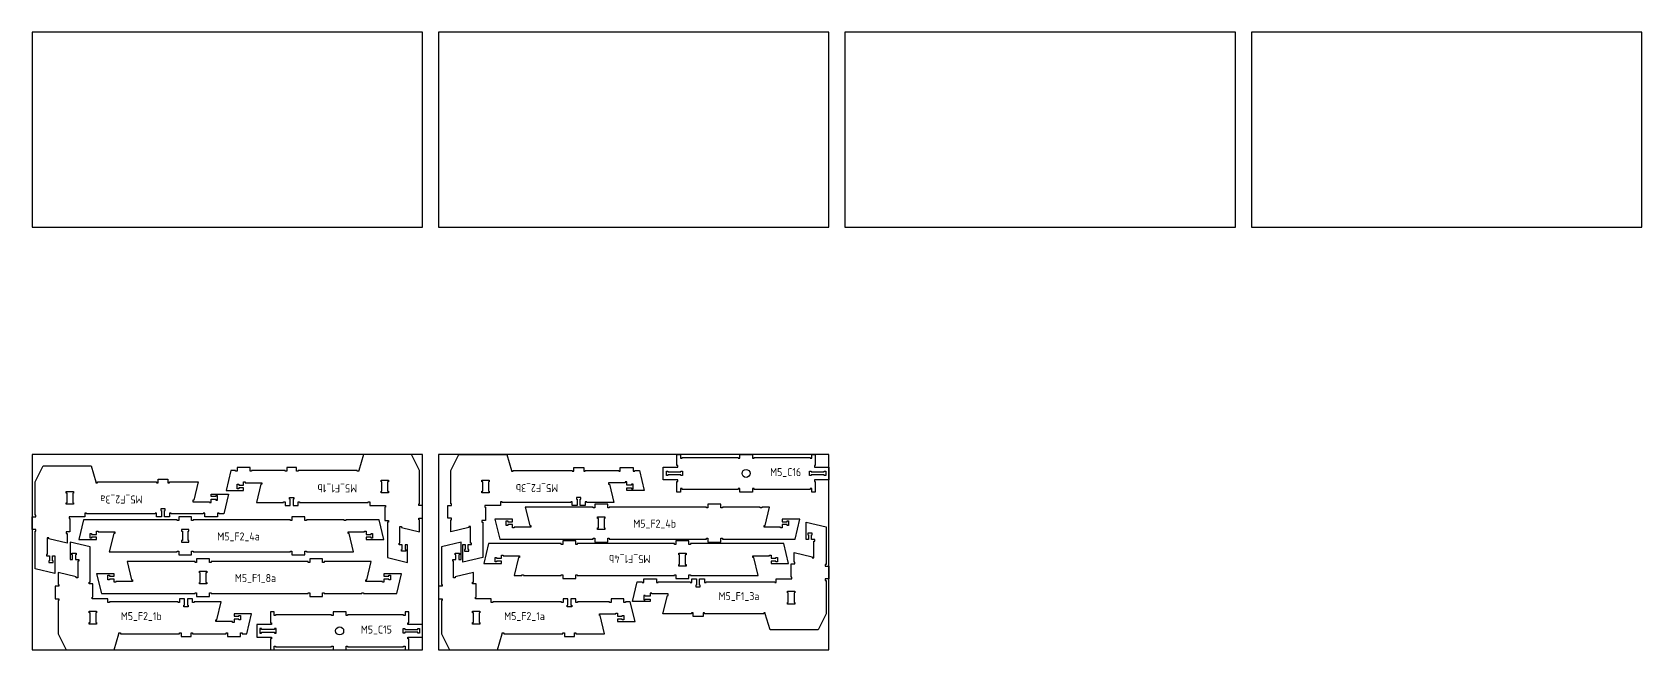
# Model space of a CAD drawing. Header units: millimetres. Extents: x -18174 to 50972, y 6312 to 16778.
# Drawn here: x 5352 to 15412, y 12913 to 16773 of the extents above; entities that cross this region are included whole.
import ezdxf

# ---------------------------------------------------------------- set-up
doc = ezdxf.new("R2010")
doc.units = ezdxf.units.MM
doc.header["$MEASUREMENT"] = 0
for name, color, linetype in [('freeswerk_CODES', 50, 'Continuous'), ('freeswerk_ELEMENTEN', 7, 'Continuous'), ('freeswerk_PLATEN', 3, 'Continuous')]:
    doc.layers.add(name, color=color, linetype=linetype)

msp = doc.modelspace()

# ---------------------------------------------------------------- linework, layer by layer
for centre in [(9814, 14015), (7274, 13031)]:
    msp.add_circle(centre, 25)
at = {"layer": 'freeswerk_ELEMENTEN'}
for points in [[(6674, 13924), (6644, 13924), (6644, 13919), (6634, 13919), (6634, 13947), (6644, 13947), (6644, 13942), (6674, 13942), (6674, 13962), (6684, 13962), (6684, 13957), (6788, 13957), (6788, 13947), (6782, 13947), (6754, 13833), (6924, 13833), (6924, 13838), (6934, 13838), (6934, 13815), (6965, 13815), (6965, 13855), (6960, 13855), (6960, 13865), (6988, 13865), (6988, 13855), (6983, 13855), (6983, 13815), (7014, 13815), (7014, 13838), (7024, 13838), (7024, 13833), (7453, 13833), (7453, 13838), (7463, 13838), (7463, 13815), (7561, 13815), (7561, 13805), (7556, 13805), (7556, 13721), (7579, 13721), (7579, 13711), (7574, 13711), (7574, 13489), (7698, 13459), (7698, 13569), (7683, 13569), (7683, 13539), (7688, 13539), (7688, 13529), (7660, 13529), (7660, 13539), (7665, 13539), (7665, 13569), (7645, 13569), (7645, 13579), (7650, 13579), (7650, 13683), (7660, 13683), (7660, 13677), (7774, 13649), (7774, 13725), (7769, 13725), (7769, 13735), (7792, 13735), (7792, 13815), (7769, 13815), (7769, 13825), (7774, 13825), (7774, 14033), (7724, 14133), (7424, 14133), (7394, 14033), (7394, 14028), (7384, 14028), (7384, 14033), (7015, 14033), (7015, 14028), (7005, 14028), (7005, 14051), (6943, 14051), (6943, 14028), (6933, 14028), (6933, 14033), (6724, 14033), (6724, 14028), (6714, 14028), (6714, 14051), (6634, 14051), (6634, 14028), (6624, 14028), (6624, 14033), (6594, 14033), (6564, 13909), (6674, 13909)], [(7968, 13725), (7973, 13725), (7973, 13735), (7950, 13735), (7950, 13815), (7973, 13815), (7973, 13825), (7968, 13825), (7968, 14033), (8018, 14133), (8318, 14133), (8348, 14033), (8348, 14028), (8358, 14028), (8358, 14033), (8727, 14033), (8727, 14028), (8737, 14028), (8737, 14051), (8799, 14051), (8799, 14028), (8809, 14028), (8809, 14033), (9018, 14033), (9018, 14028), (9028, 14028), (9028, 14051), (9108, 14051), (9108, 14028), (9118, 14028), (9118, 14033), (9148, 14033), (9178, 13909), (9068, 13909), (9068, 13924), (9098, 13924), (9098, 13919), (9108, 13919), (9108, 13947), (9098, 13947), (9098, 13942), (9068, 13942), (9068, 13962), (9058, 13962), (9058, 13957), (8955, 13957), (8955, 13947), (8961, 13947), (8988, 13833), (8818, 13833), (8818, 13838), (8808, 13838), (8808, 13815), (8777, 13815), (8777, 13855), (8782, 13855), (8782, 13865), (8754, 13865), (8754, 13855), (8759, 13855), (8759, 13815), (8728, 13815), (8728, 13838), (8718, 13838), (8718, 13833), (8289, 13833), (8289, 13838), (8279, 13838), (8279, 13815), (8181, 13815), (8181, 13805), (8186, 13805), (8186, 13721), (8163, 13721), (8163, 13711), (8168, 13711), (8168, 13490), (8044, 13460), (8044, 13570), (8059, 13570), (8059, 13540), (8054, 13540), (8054, 13530), (8082, 13530), (8082, 13540), (8077, 13540), (8077, 13570), (8097, 13570), (8097, 13580), (8092, 13580), (8092, 13683), (8082, 13683), (8082, 13677), (7968, 13650)], [(9774, 13920), (9764, 13920), (9764, 13915), (9414, 13915), (9414, 13920), (9404, 13920), (9404, 13897), (9382, 13897), (9382, 13965), (9387, 13965), (9387, 13975), (9296, 13975), (9296, 14055), (9387, 14055), (9387, 14065), (9382, 14065), (9382, 14133), (9404, 14133), (9404, 14110), (9414, 14110), (9414, 14115), (9764, 14115), (9764, 14110), (9774, 14110), (9774, 14133), (9854, 14133), (9854, 14110), (9864, 14110), (9864, 14115), (10214, 14115), (10214, 14110), (10224, 14110), (10224, 14133), (10246, 14133), (10246, 14065), (10241, 14065), (10241, 14055), (10332, 14055), (10332, 13975), (10241, 13975), (10241, 13965), (10246, 13965), (10246, 13897), (10224, 13897), (10224, 13920), (10214, 13920), (10214, 13915), (9864, 13915), (9864, 13920), (9854, 13920), (9854, 13897), (9774, 13897)], [(5750, 13962), (5750, 13957), (5760, 13957), (5760, 13962), (6129, 13962), (6129, 13957), (6139, 13957), (6139, 13980), (6201, 13980), (6201, 13957), (6211, 13957), (6211, 13962), (6390, 13962), (6363, 13848), (6357, 13848), (6357, 13838), (6460, 13838), (6460, 13833), (6470, 13833), (6470, 13853), (6500, 13853), (6500, 13848), (6510, 13848), (6510, 13876), (6500, 13876), (6500, 13871), (6470, 13871), (6470, 13886), (6580, 13886), (6550, 13762), (6521, 13762), (6521, 13767), (6511, 13767), (6511, 13744), (6431, 13744), (6431, 13767), (6421, 13767), (6421, 13762), (6220, 13762), (6220, 13767), (6210, 13767), (6210, 13744), (6179, 13744), (6179, 13784), (6184, 13784), (6184, 13794), (6156, 13794), (6156, 13784), (6161, 13784), (6161, 13744), (6130, 13744), (6130, 13767), (6120, 13767), (6120, 13762), (5691, 13762), (5691, 13767), (5681, 13767), (5681, 13744), (5583, 13744), (5583, 13734), (5588, 13734), (5588, 13650), (5565, 13650), (5565, 13640), (5570, 13640), (5570, 13579), (5456, 13607), (5456, 13613), (5446, 13613), (5446, 13509), (5441, 13509), (5441, 13499), (5461, 13499), (5461, 13469), (5456, 13469), (5456, 13459), (5484, 13459), (5484, 13469), (5479, 13469), (5479, 13499), (5494, 13499), (5494, 13389), (5370, 13419), (5370, 13654), (5375, 13654), (5375, 13664), (5352, 13664), (5352, 13744), (5375, 13744), (5375, 13754), (5370, 13754), (5370, 13962), (5420, 14062), (5720, 14062)], [(9407, 14029), (9417, 14029), (9417, 14001), (9407, 14001), (9407, 14006), (9326, 14006), (9326, 14001), (9316, 14001), (9316, 14029), (9326, 14029), (9326, 14024), (9407, 14024)], [(10302, 14001), (10302, 14006), (10221, 14006), (10221, 14001), (10211, 14001), (10211, 14029), (10221, 14029), (10221, 14024), (10302, 14024), (10302, 14029), (10312, 14029), (10312, 14001)], [(5611, 13822), (5565, 13822), (5565, 13832), (5570, 13832), (5570, 13892), (5565, 13892), (5565, 13902), (5611, 13902), (5611, 13892), (5606, 13892), (5606, 13832), (5611, 13832)], [(7574, 13903), (7579, 13903), (7579, 13893), (7533, 13893), (7533, 13903), (7538, 13903), (7538, 13963), (7533, 13963), (7533, 13973), (7579, 13973), (7579, 13963), (7574, 13963)], [(8168, 13963), (8163, 13963), (8163, 13973), (8209, 13973), (8209, 13963), (8204, 13963), (8204, 13903), (8209, 13903), (8209, 13893), (8163, 13893), (8163, 13903), (8168, 13903)], [(8859, 13610), (8869, 13610), (8869, 13586), (8949, 13586), (8949, 13610), (8959, 13610), (8959, 13604), (9566, 13604), (9566, 13610), (9576, 13610), (9576, 13586), (9656, 13586), (9656, 13610), (9666, 13610), (9666, 13604), (10120, 13604), (10150, 13728), (10040, 13728), (10040, 13713), (10070, 13713), (10070, 13718), (10080, 13718), (10080, 13690), (10070, 13690), (10070, 13695), (10040, 13695), (10040, 13675), (10030, 13675), (10030, 13680), (9927, 13680), (9927, 13690), (9933, 13690), (9960, 13804), (9912, 13804), (9912, 13799), (9902, 13799), (9902, 13804), (9666, 13804), (9666, 13799), (9656, 13799), (9656, 13822), (9576, 13822), (9576, 13799), (9566, 13799), (9566, 13804), (8959, 13804), (8959, 13799), (8949, 13799), (8949, 13822), (8869, 13822), (8869, 13799), (8859, 13799), (8859, 13804), (8434, 13804), (8462, 13690), (8468, 13690), (8468, 13680), (8364, 13680), (8364, 13675), (8354, 13675), (8354, 13695), (8324, 13695), (8324, 13690), (8314, 13690), (8314, 13718), (8324, 13718), (8324, 13713), (8354, 13713), (8354, 13728), (8244, 13728), (8274, 13604), (8859, 13604)], [(7480, 13611), (7470, 13611), (7470, 13616), (7440, 13616), (7440, 13601), (7550, 13601), (7520, 13725), (7312, 13725), (7312, 13720), (7302, 13720), (7302, 13725), (7066, 13725), (7066, 13720), (7056, 13720), (7056, 13743), (6976, 13743), (6976, 13720), (6966, 13720), (6966, 13725), (6359, 13725), (6359, 13720), (6349, 13720), (6349, 13743), (6269, 13743), (6269, 13720), (6259, 13720), (6259, 13725), (5674, 13725), (5644, 13601), (5754, 13601), (5754, 13616), (5724, 13616), (5724, 13611), (5714, 13611), (5714, 13639), (5724, 13639), (5724, 13634), (5754, 13634), (5754, 13654), (5764, 13654), (5764, 13649), (5868, 13649), (5868, 13639), (5862, 13639), (5834, 13525), (6259, 13525), (6259, 13530), (6269, 13530), (6269, 13507), (6349, 13507), (6349, 13530), (6359, 13530), (6359, 13525), (6966, 13525), (6966, 13530), (6976, 13530), (6976, 13507), (7056, 13507), (7056, 13530), (7066, 13530), (7066, 13525), (7360, 13525), (7333, 13639), (7327, 13639), (7327, 13649), (7430, 13649), (7430, 13654), (7440, 13654), (7440, 13634), (7470, 13634), (7470, 13639), (7480, 13639)], [(8932, 13664), (8886, 13664), (8886, 13674), (8891, 13674), (8891, 13734), (8886, 13734), (8886, 13744), (8932, 13744), (8932, 13734), (8927, 13734), (8927, 13674), (8932, 13674)], [(9934, 13138), (9934, 13143), (9924, 13143), (9924, 13138), (9555, 13138), (9555, 13143), (9545, 13143), (9545, 13120), (9483, 13120), (9483, 13143), (9473, 13143), (9473, 13138), (9294, 13138), (9322, 13252), (9328, 13252), (9328, 13262), (9224, 13262), (9224, 13267), (9214, 13267), (9214, 13247), (9184, 13247), (9184, 13252), (9174, 13252), (9174, 13224), (9184, 13224), (9184, 13229), (9214, 13229), (9214, 13214), (9104, 13214), (9134, 13338), (9164, 13338), (9164, 13333), (9174, 13333), (9174, 13356), (9254, 13356), (9254, 13333), (9264, 13333), (9264, 13338), (9464, 13338), (9464, 13333), (9474, 13333), (9474, 13356), (9505, 13356), (9505, 13316), (9500, 13316), (9500, 13306), (9528, 13306), (9528, 13316), (9523, 13316), (9523, 13356), (9554, 13356), (9554, 13333), (9564, 13333), (9564, 13338), (9993, 13338), (9993, 13333), (10003, 13333), (10003, 13356), (10101, 13356), (10101, 13366), (10096, 13366), (10096, 13450), (10119, 13450), (10119, 13460), (10114, 13460), (10114, 13521), (10228, 13494), (10228, 13488), (10238, 13488), (10238, 13591), (10243, 13591), (10243, 13601), (10223, 13601), (10223, 13631), (10228, 13631), (10228, 13641), (10200, 13641), (10200, 13631), (10205, 13631), (10205, 13601), (10190, 13601), (10190, 13711), (10314, 13681), (10314, 13446), (10309, 13446), (10309, 13436), (10332, 13436), (10332, 13356), (10309, 13356), (10309, 13346), (10314, 13346), (10314, 13138), (10264, 13038), (9964, 13038)], [(6614, 13122), (6644, 13122), (6644, 13127), (6654, 13127), (6654, 13099), (6644, 13099), (6644, 13104), (6614, 13104), (6614, 13084), (6604, 13084), (6604, 13089), (6501, 13089), (6501, 13099), (6507, 13099), (6534, 13213), (6364, 13213), (6364, 13208), (6354, 13208), (6354, 13231), (6323, 13231), (6323, 13191), (6328, 13191), (6328, 13181), (6300, 13181), (6300, 13191), (6305, 13191), (6305, 13231), (6274, 13231), (6274, 13208), (6264, 13208), (6264, 13213), (5835, 13213), (5835, 13208), (5825, 13208), (5825, 13231), (5727, 13231), (5727, 13241), (5732, 13241), (5732, 13325), (5709, 13325), (5709, 13335), (5714, 13335), (5714, 13556), (5590, 13586), (5590, 13476), (5605, 13476), (5605, 13506), (5600, 13506), (5600, 13516), (5628, 13516), (5628, 13506), (5623, 13506), (5623, 13476), (5643, 13476), (5643, 13466), (5638, 13466), (5638, 13362), (5628, 13362), (5628, 13368), (5514, 13396), (5514, 13321), (5519, 13321), (5519, 13311), (5496, 13311), (5496, 13231), (5519, 13231), (5519, 13221), (5514, 13221), (5514, 13013), (5564, 12913), (5864, 12913), (5894, 13013), (5894, 13018), (5904, 13018), (5904, 13013), (6273, 13013), (6273, 13018), (6283, 13018), (6283, 12995), (6345, 12995), (6345, 13018), (6355, 13018), (6355, 13013), (6564, 13013), (6564, 13018), (6574, 13018), (6574, 12995), (6654, 12995), (6654, 13018), (6664, 13018), (6664, 13013), (6694, 13013), (6724, 13137), (6614, 13137)], [(6332, 13665), (6286, 13665), (6286, 13655), (6291, 13655), (6291, 13595), (6286, 13595), (6286, 13585), (6332, 13585), (6332, 13595), (6327, 13595), (6327, 13655), (6332, 13655)], [(8741, 13018), (8751, 13018), (8751, 13013), (8930, 13013), (8903, 13127), (8897, 13127), (8897, 13137), (9000, 13137), (9000, 13142), (9010, 13142), (9010, 13122), (9040, 13122), (9040, 13127), (9050, 13127), (9050, 13099), (9040, 13099), (9040, 13104), (9010, 13104), (9010, 13089), (9120, 13089), (9090, 13213), (9061, 13213), (9061, 13208), (9051, 13208), (9051, 13231), (8971, 13231), (8971, 13208), (8961, 13208), (8961, 13213), (8760, 13213), (8760, 13208), (8750, 13208), (8750, 13231), (8719, 13231), (8719, 13191), (8724, 13191), (8724, 13181), (8696, 13181), (8696, 13191), (8701, 13191), (8701, 13231), (8670, 13231), (8670, 13208), (8660, 13208), (8660, 13213), (8231, 13213), (8231, 13208), (8221, 13208), (8221, 13231), (8123, 13231), (8123, 13241), (8128, 13241), (8128, 13325), (8105, 13325), (8105, 13335), (8110, 13335), (8110, 13396), (7996, 13368), (7996, 13362), (7986, 13362), (7986, 13466), (7981, 13466), (7981, 13476), (8001, 13476), (8001, 13506), (7996, 13506), (7996, 13516), (8024, 13516), (8024, 13506), (8019, 13506), (8019, 13476), (8034, 13476), (8034, 13586), (7910, 13556), (7910, 13321), (7915, 13321), (7915, 13311), (7892, 13311), (7892, 13231), (7915, 13231), (7915, 13221), (7910, 13221), (7910, 13013), (7960, 12913), (8260, 12913), (8290, 13013), (8290, 13018), (8300, 13018), (8300, 13013), (8669, 13013), (8669, 13018), (8679, 13018), (8679, 12995), (8741, 12995)], [(9466, 13570), (9456, 13570), (9456, 13594), (9376, 13594), (9376, 13570), (9366, 13570), (9366, 13576), (8759, 13576), (8759, 13570), (8749, 13570), (8749, 13594), (8669, 13594), (8669, 13570), (8659, 13570), (8659, 13576), (8205, 13576), (8175, 13452), (8285, 13452), (8285, 13467), (8255, 13467), (8255, 13462), (8245, 13462), (8245, 13490), (8255, 13490), (8255, 13485), (8285, 13485), (8285, 13505), (8295, 13505), (8295, 13500), (8398, 13500), (8398, 13490), (8392, 13490), (8365, 13376), (8413, 13376), (8413, 13381), (8423, 13381), (8423, 13376), (8659, 13376), (8659, 13381), (8669, 13381), (8669, 13358), (8749, 13358), (8749, 13381), (8759, 13381), (8759, 13376), (9366, 13376), (9366, 13381), (9376, 13381), (9376, 13358), (9456, 13358), (9456, 13381), (9466, 13381), (9466, 13376), (9890, 13376), (9863, 13490), (9857, 13490), (9857, 13500), (9960, 13500), (9960, 13505), (9970, 13505), (9970, 13485), (10000, 13485), (10000, 13490), (10010, 13490), (10010, 13462), (10000, 13462), (10000, 13467), (9970, 13467), (9970, 13452), (10080, 13452), (10050, 13576), (9466, 13576)], [(7423, 13269), (7423, 13264), (7631, 13264), (7661, 13388), (7551, 13388), (7551, 13373), (7581, 13373), (7581, 13378), (7591, 13378), (7591, 13350), (7581, 13350), (7581, 13355), (7551, 13355), (7551, 13335), (7541, 13335), (7541, 13340), (7437, 13340), (7437, 13350), (7443, 13350), (7471, 13464), (7177, 13464), (7177, 13459), (7167, 13459), (7167, 13482), (7087, 13482), (7087, 13459), (7077, 13459), (7077, 13464), (6470, 13464), (6470, 13459), (6460, 13459), (6460, 13482), (6380, 13482), (6380, 13459), (6370, 13459), (6370, 13464), (5945, 13464), (5973, 13350), (5979, 13350), (5979, 13340), (5875, 13340), (5875, 13335), (5865, 13335), (5865, 13355), (5835, 13355), (5835, 13350), (5825, 13350), (5825, 13378), (5835, 13378), (5835, 13373), (5865, 13373), (5865, 13388), (5755, 13388), (5785, 13264), (6370, 13264), (6370, 13269), (6380, 13269), (6380, 13246), (6460, 13246), (6460, 13269), (6470, 13269), (6470, 13264), (7077, 13264), (7077, 13269), (7087, 13269), (7087, 13246), (7167, 13246), (7167, 13269), (7177, 13269), (7177, 13264), (7413, 13264), (7413, 13269)], [(9393, 13516), (9439, 13516), (9439, 13506), (9434, 13506), (9434, 13446), (9439, 13446), (9439, 13436), (9393, 13436), (9393, 13446), (9398, 13446), (9398, 13506), (9393, 13506)], [(6443, 13394), (6438, 13394), (6438, 13334), (6443, 13334), (6443, 13324), (6397, 13324), (6397, 13334), (6402, 13334), (6402, 13394), (6397, 13394), (6397, 13404), (6443, 13404)], [(10073, 13278), (10119, 13278), (10119, 13268), (10114, 13268), (10114, 13208), (10119, 13208), (10119, 13198), (10073, 13198), (10073, 13208), (10078, 13208), (10078, 13268), (10073, 13268)], [(5714, 13143), (5709, 13143), (5709, 13153), (5755, 13153), (5755, 13143), (5750, 13143), (5750, 13083), (5755, 13083), (5755, 13073), (5709, 13073), (5709, 13083), (5714, 13083)], [(7706, 13081), (7706, 13149), (7684, 13149), (7684, 13126), (7674, 13126), (7674, 13131), (7324, 13131), (7324, 13126), (7314, 13126), (7314, 13149), (7234, 13149), (7234, 13126), (7224, 13126), (7224, 13131), (6874, 13131), (6874, 13126), (6864, 13126), (6864, 13149), (6842, 13149), (6842, 13081), (6847, 13081), (6847, 13071), (6756, 13071), (6756, 12991), (6847, 12991), (6847, 12981), (6842, 12981), (6842, 12913), (6864, 12913), (6864, 12936), (6874, 12936), (6874, 12931), (7224, 12931), (7224, 12936), (7234, 12936), (7234, 12913), (7314, 12913), (7314, 12936), (7324, 12936), (7324, 12931), (7674, 12931), (7674, 12936), (7684, 12936), (7684, 12913), (7706, 12913), (7706, 12981), (7701, 12981), (7701, 12991), (7792, 12991), (7792, 13071), (7701, 13071), (7701, 13081)], [(8105, 13153), (8151, 13153), (8151, 13143), (8146, 13143), (8146, 13083), (8151, 13083), (8151, 13073), (8105, 13073), (8105, 13083), (8110, 13083), (8110, 13143), (8105, 13143)], [(6786, 13040), (6786, 13045), (6776, 13045), (6776, 13017), (6786, 13017), (6786, 13022), (6867, 13022), (6867, 13017), (6877, 13017), (6877, 13045), (6867, 13045), (6867, 13040)], [(7762, 13022), (7681, 13022), (7681, 13017), (7671, 13017), (7671, 13045), (7681, 13045), (7681, 13040), (7762, 13040), (7762, 13045), (7772, 13045), (7772, 13017), (7762, 13017)]]:
    msp.add_lwpolyline(points, close=True, dxfattribs=at)
at = {"layer": 'freeswerk_PLATEN'}
for points in [[(5352, 15553), (7792, 15553), (7792, 16773), (5352, 16773)], [(7892, 15553), (10332, 15553), (10332, 16773), (7892, 16773)], [(10432, 15553), (12872, 15553), (12872, 16773), (10432, 16773)], [(12972, 15553), (15412, 15553), (15412, 16773), (12972, 16773)], [(5352, 12913), (7792, 12913), (7792, 14133), (5352, 14133)], [(7892, 12913), (10332, 12913), (10332, 14133), (7892, 14133)]]:
    msp.add_lwpolyline(points, close=True, dxfattribs=at)

# ---------------------------------------------------------------- texts
at = {"layer": 'freeswerk_CODES', "char_height": 50, "attachment_point": 1}
for s, width, insert in [('{\\Fiso|c0;M5_C16}', 318.08, (9964, 14048)), ('{\\Fiso|c0;M5_F2_4b}', 318.08, (9109, 13726)), ('{\\Fiso|c0;M5_F2_4a}', 318.08, (6509, 13646)), ('{\\Fiso|c0;M5_F1_8a}', 318.08, (6619, 13386)), ('{\\Fiso|c0;M5_F1_3a}', 318.08, (9642, 13273)), ('{\\Fiso|c0;M5_F2_1b}', 318.08, (5906, 13148)), ('{\\Fiso|c0;M5_F2_1a}', 318.08, (8302, 13148)), ('{\\Fiso|c0;M5_C15}', 231.82, (7406, 13064))]:
    msp.add_mtext_dynamic_manual_height_columns(s, width=width, gutter_width=1456, heights=[0], dxfattribs=dict(at, insert=insert))
at = {"layer": 'freeswerk_CODES', "char_height": 50, "attachment_point": 1, "rotation": 180}
for s, insert in [('{\\Fiso|c0;M5_F1_1b}', (7383, 13897)), ('{\\Fiso|c0;M5_F2_3b}', (8640, 13898)), ('{\\Fiso|c0;M5_F2_3a}', (6042, 13827)), ('{\\Fiso|c0;M5_F1_4b}', (9216, 13455))]:
    msp.add_mtext_dynamic_manual_height_columns(s, width=318.08, gutter_width=1456, heights=[0], dxfattribs=dict(at, insert=insert))

doc.saveas('drawing.dxf')
